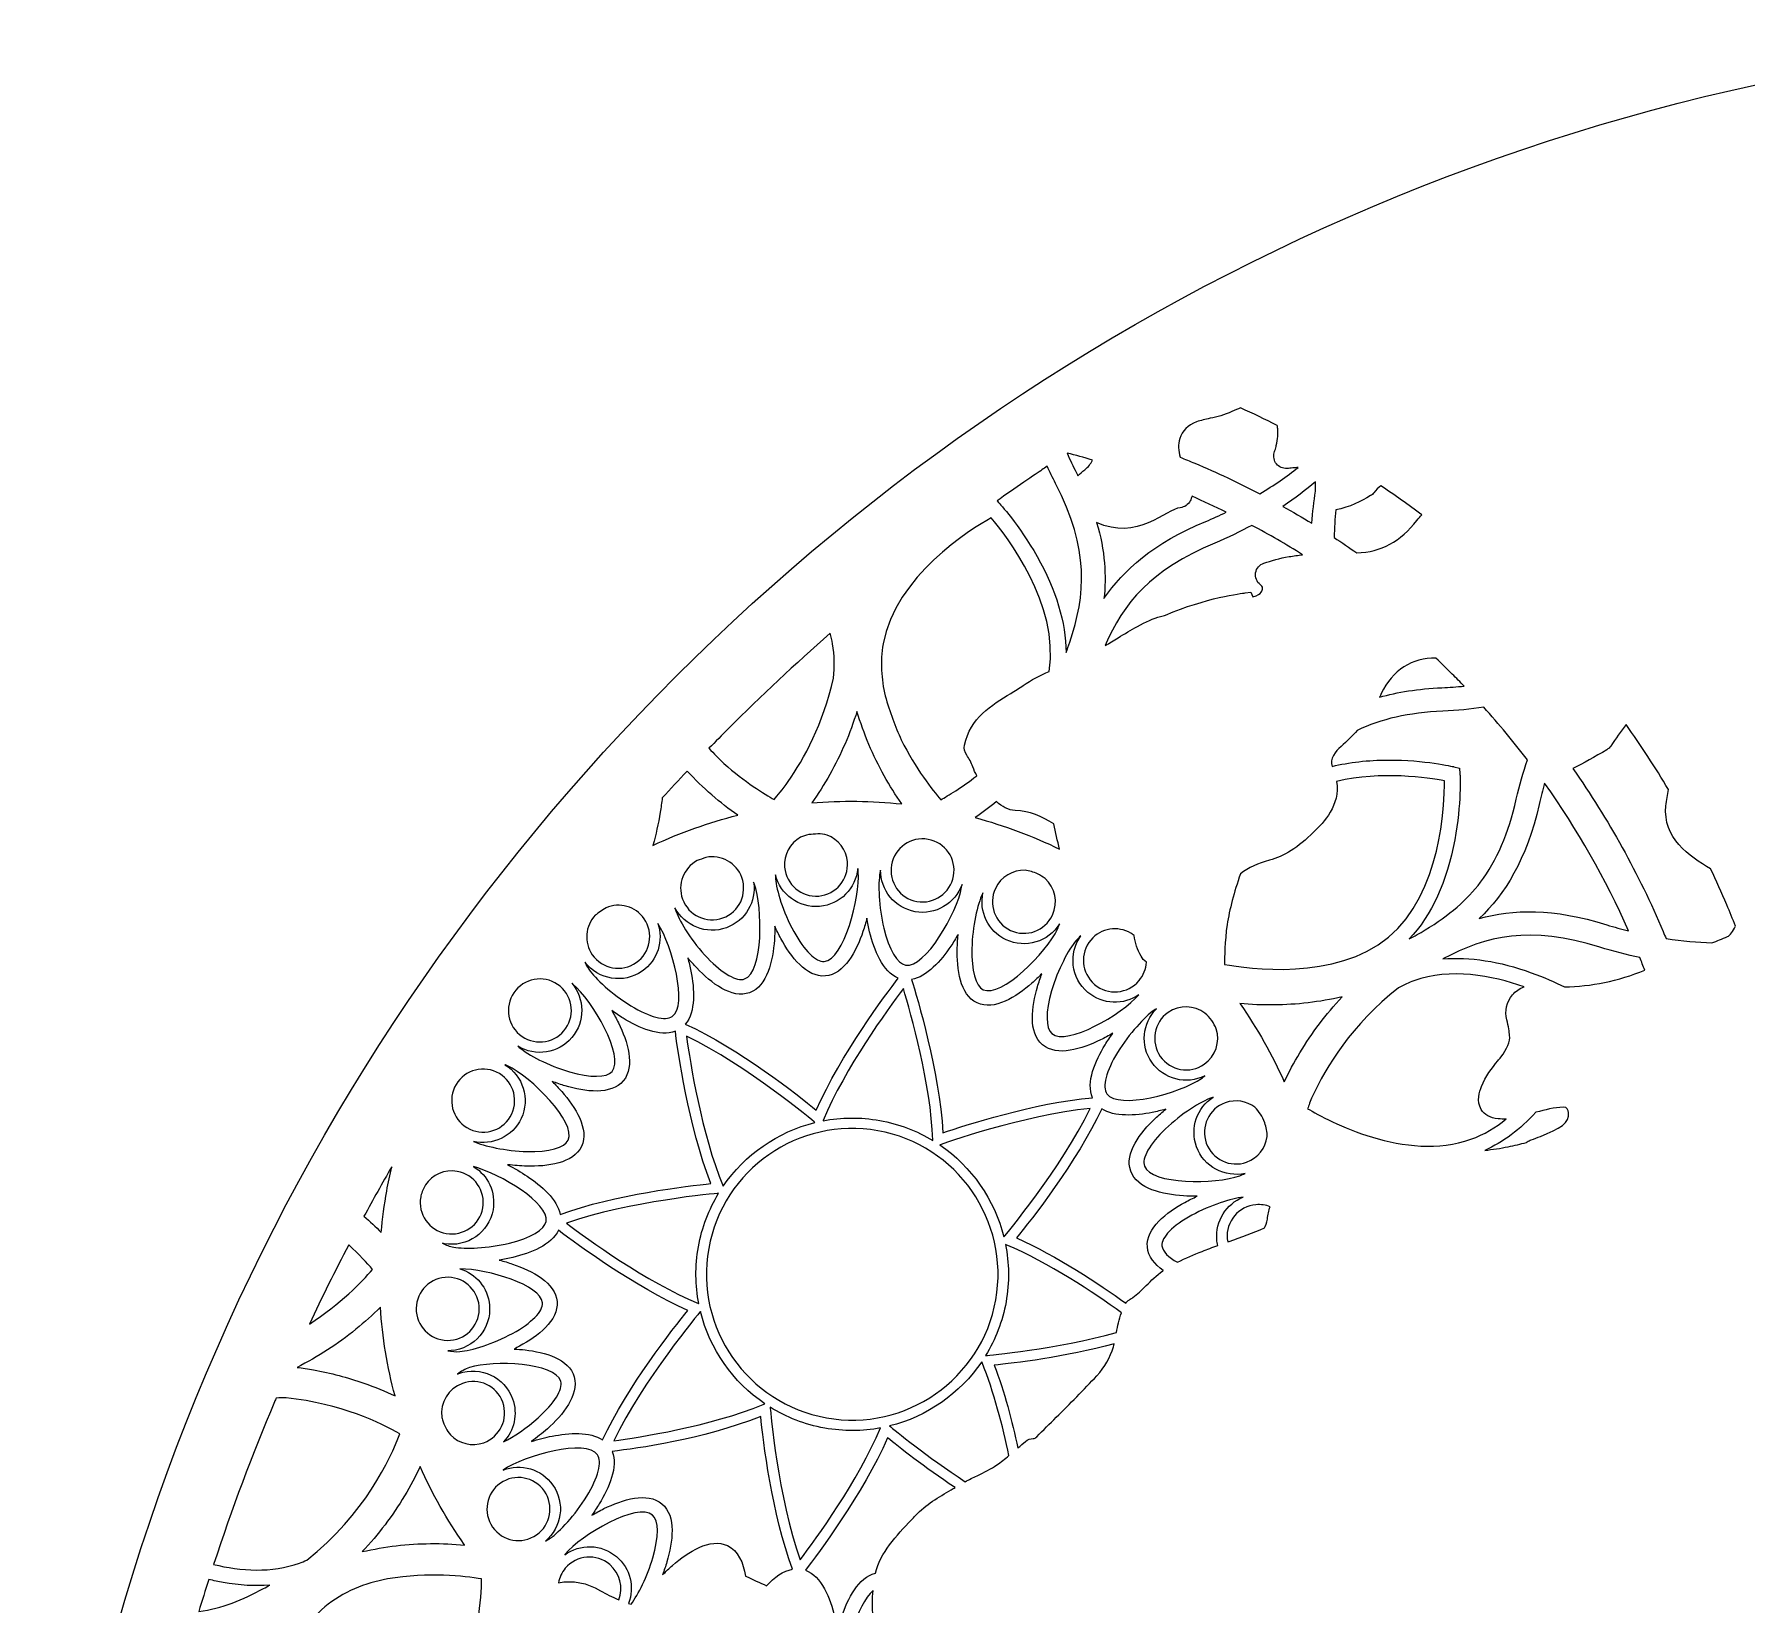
# Model space of a CAD drawing. Header units: millimetres. Extents: x -1844 to 2932, y -490 to 399.
# Drawn here: x 91.4 to 438.7, y 80.1 to 398.6 of the extents above; entities that cross this region are included whole.
import ezdxf

# ---------------------------------------------------------------- set-up
doc = ezdxf.new("R2010")
doc.units = ezdxf.units.MM
doc.header["$MEASUREMENT"] = 0
doc.layers.add('Layer 4', color=7, linetype='Continuous')

msp = doc.modelspace()

# ---------------------------------------------------------------- linework, layer by layer
at = {"layer": 'Layer 4', "lineweight": 0}
for points, knots in [([(535.91, 398.64), (290.42, 398.64), (91.41, 199.63), (91.41, -45.86), (91.41, -291.35), (290.42, -490.36), (535.91, -490.36), (781.4, -490.36), (980.41, -291.35), (980.41, -45.86), (980.41, 199.63), (781.4, 398.64), (535.91, 398.64)], [0, 0, 0, 0, 1, 1, 1, 2, 2, 2, 3, 3, 3, 4, 4, 4, 4]), ([(323.75, 316.64), (324.24, 318.21), (325.4, 319.38), (327.12, 320.02), (327.98, 320.34), (328.91, 320.54), (329.89, 320.75), (331.31, 321.06), (332.78, 321.39), (334.31, 322.1), (334.95, 322.4), (335.53, 322.65), (336.08, 322.84), (338.58, 321.72), (341.05, 320.54), (343.49, 319.32), (343.54, 319.1), (343.58, 318.87), (343.6, 318.63), (343.71, 317.68), (343.62, 316.6), (343.31, 315.23), (343.25, 314.93), (343.15, 314.59), (343.04, 314.22), (342.99, 314.07), (342.95, 313.91), (342.9, 313.76), (342.68, 312.98), (342.85, 312.14), (343.36, 311.5), (343.87, 310.87), (344.65, 310.52), (345.46, 310.58), (345.86, 310.6), (346.26, 310.64), (346.66, 310.68), (347.03, 310.72), (347.38, 310.75), (347.74, 310.77), (345.45, 309.01), (342.86, 307.18), (339.97, 305.42), (335.67, 307.67), (331.28, 309.74), (326.79, 311.64), (325.8, 312.06), (324.8, 312.46), (323.8, 312.86), (323.42, 314.16), (323.39, 315.47), (323.75, 316.64)], [0, 0, 0, 0, 1, 1, 1, 2, 2, 2, 3, 3, 3, 4, 4, 4, 5, 5, 5, 6, 6, 6, 7, 7, 7, 8, 8, 8, 9, 9, 9, 10, 10, 10, 11, 11, 11, 12, 12, 12, 13, 13, 13, 14, 14, 14, 15, 15, 15, 16, 16, 16, 17, 17, 17, 17]), ([(300.93, 313.71), (302.63, 313.26), (304.32, 312.78), (306.01, 312.28), (305.72, 311.55), (305.21, 310.89), (304.48, 310.33), (303.97, 309.93), (303.5, 309.52), (303.08, 309.1), (302.98, 309.3), (302.88, 309.51), (302.77, 309.72), (302.09, 311.04), (301.46, 312.37), (300.88, 313.68), (300.89, 313.69), (300.91, 313.7), (300.93, 313.71)], [0, 0, 0, 0, 1, 1, 1, 2, 2, 2, 3, 3, 3, 4, 4, 4, 5, 5, 5, 6, 6, 6, 6]), ([(295.78, 310.29), (296.14, 310.54), (296.51, 310.77), (296.87, 311.02), (297.39, 309.87), (297.94, 308.72), (298.54, 307.55), (298.54, 307.55), (298.54, 307.55), (298.54, 307.55), (305.44, 294.12), (304.68, 284.95), (301.42, 275.33), (301.19, 274.63), (300.94, 273.95), (300.68, 273.27), (300.63, 279.33), (298.64, 285.96), (294.8, 292.74), (291.15, 299.19), (287.17, 303.47), (287, 303.65), (287, 303.65), (286.68, 303.98), (286.68, 303.98), (290.09, 306.45), (294.69, 309.55), (295.78, 310.29)], [0, 0, 0, 0, 1, 1, 1, 2, 2, 2, 3, 3, 3, 4, 4, 4, 5, 5, 5, 6, 6, 6, 7, 7, 7, 8, 8, 8, 9, 9, 9, 9]), ([(351.27, 305.94), (350.94, 303.95), (350.68, 301.78), (350.5, 299.45), (348.58, 300.63), (346.64, 301.77), (344.67, 302.88), (347.16, 304.56), (349.35, 306.25), (351.24, 307.85), (351.31, 307.31), (351.3, 306.69), (351.27, 305.94)], [0, 0, 0, 0, 1, 1, 1, 2, 2, 2, 3, 3, 3, 4, 4, 4, 4]), ([(355.38, 302.18), (358.22, 302.72), (360.54, 303.93), (362.43, 305.06), (362.69, 305.21), (362.92, 305.4), (363.1, 305.64), (363.56, 306.2), (364.02, 306.67), (364.5, 307.07), (367.33, 305.17), (370.12, 303.2), (372.85, 301.14), (372.5, 300.81), (372.15, 300.44), (371.83, 300.03), (368.51, 295.75), (364.6, 293.64), (359.64, 293.45), (358.12, 294.51), (356.59, 295.56), (355.04, 296.58), (355.09, 298.53), (355.22, 300.4), (355.38, 302.18)], [0, 0, 0, 0, 1, 1, 1, 2, 2, 2, 3, 3, 3, 4, 4, 4, 5, 5, 5, 6, 6, 6, 7, 7, 7, 8, 8, 8, 8]), ([(323.82, 302.62), (324.69, 302.7), (325.46, 303.23), (325.84, 304.01), (325.99, 304.32), (326.12, 304.63), (326.22, 304.93), (328.56, 303.9), (330.88, 302.83), (333.16, 301.71), (331.82, 301.05), (330.43, 300.42), (329, 299.83), (318.41, 295.44), (312.32, 289.97), (308.36, 284.18), (308.87, 288.75), (308.59, 293.82), (306.88, 299.64), (314.92, 295.75), (321.13, 302.38), (323.82, 302.62)], [0, 0, 0, 0, 1, 1, 1, 2, 2, 2, 3, 3, 3, 4, 4, 4, 5, 5, 5, 6, 6, 6, 7, 7, 7, 7]), ([(263.57, 274.98), (266.03, 288.74), (281.29, 298.2), (285.49, 300.57), (288.57, 296.93), (299.39, 283.03), (297.24, 269.41), (295.43, 268.6), (293.64, 267.69), (291.97, 266.56), (291.18, 266.02), (290.34, 265.51), (289.44, 264.96), (285.6, 262.62), (281.23, 259.96), (280.09, 254.46), (279.95, 253.76), (280.1, 253.04), (280.53, 252.46), (281.04, 251.77), (281.39, 250.93), (281.76, 250.04), (282, 249.45), (282.26, 248.84), (282.56, 248.25), (279.47, 245.86), (276.71, 244.2), (275.26, 243.38), (273.69, 245.24), (270.1, 249.76), (267.25, 255.56), (266.04, 258.2), (264.91, 261.17), (264, 264.45), (263.2, 267.86), (262.94, 271.43), (263.57, 274.98)], [0, 0, 0, 0, 1, 1, 1, 2, 2, 2, 3, 3, 3, 4, 4, 4, 5, 5, 5, 6, 6, 6, 7, 7, 7, 8, 8, 8, 9, 9, 9, 10, 10, 10, 11, 11, 11, 12, 12, 12, 12]), ([(345.89, 292.69), (344.02, 292.38), (342.27, 291.85), (340.81, 291.37), (339.93, 291.08), (339.28, 290.32), (339.12, 289.4), (338.97, 288.48), (339.34, 287.55), (340.09, 286.99), (340.34, 286.8), (340.5, 286.56), (340.53, 286.31), (340.57, 285.99), (340.41, 285.7), (340.27, 285.51), (340.01, 285.18), (339.56, 284.76), (338.55, 284.57), (338.55, 284.57), (338.17, 285.47), (338.17, 285.47), (338.17, 285.47), (336.99, 285.34), (336.99, 285.34), (336.44, 285.27), (328.93, 284.35), (320.87, 280.84), (320.53, 280.74), (320.18, 280.65), (319.84, 280.56), (318.37, 280.15), (316.83, 279.5), (315.14, 278.55), (313.82, 277.81), (312.52, 277.02), (311.27, 276.26), (310.36, 275.71), (309.47, 275.17), (308.59, 274.65), (312.3, 283.2), (317.83, 290.05), (330.82, 295.44), (333.53, 296.56), (336.04, 297.78), (338.36, 299.04), (341.87, 297.17), (345.29, 295.18), (348.65, 293.07), (347.72, 292.96), (346.8, 292.84), (345.89, 292.69)], [0, 0, 0, 0, 1, 1, 1, 2, 2, 2, 3, 3, 3, 4, 4, 4, 5, 5, 5, 6, 6, 6, 7, 7, 7, 8, 8, 8, 9, 9, 9, 10, 10, 10, 11, 11, 11, 12, 12, 12, 13, 13, 13, 14, 14, 14, 15, 15, 15, 16, 16, 16, 17, 17, 17, 17]), ([(232.21, 257.84), (238.86, 264.49), (245.74, 270.93), (252.83, 277.14), (253.02, 276.43), (253.19, 275.71), (253.32, 274.98), (253.72, 272.67), (253.74, 270.34), (253.48, 268.06), (251.4, 258.78), (247.49, 251.65), (244.33, 247.06), (243.16, 245.46), (242.14, 244.21), (241.48, 243.44), (239.59, 244.51), (235.47, 247.04), (231.29, 250.75), (230.29, 251.69), (229.27, 252.72), (228.25, 253.82), (229.56, 255.17), (230.88, 256.51), (232.21, 257.84)], [0, 0, 0, 0, 1, 1, 1, 2, 2, 2, 3, 3, 3, 4, 4, 4, 5, 5, 5, 6, 6, 6, 7, 7, 7, 8, 8, 8, 8]), ([(379.01, 268.87), (379.82, 268.06), (380.61, 267.25), (381.4, 266.43), (379.93, 266.28), (378.43, 266.17), (376.89, 266.1), (372.04, 265.89), (367.88, 265.21), (364.26, 264.19), (364.38, 264.43), (364.5, 264.68), (364.61, 264.92), (366.83, 269.69), (370.86, 272.24), (375.7, 272.08), (376.82, 271.03), (377.92, 269.96), (379.01, 268.87)], [0, 0, 0, 0, 1, 1, 1, 2, 2, 2, 3, 3, 3, 4, 4, 4, 5, 5, 5, 6, 6, 6, 6]), ([(263.79, 248.23), (264.9, 246.24), (266.1, 244.33), (267.37, 242.53), (261.27, 243.18), (255.15, 243.25), (249.09, 242.74), (250.39, 244.56), (251.62, 246.49), (252.76, 248.51), (255.04, 252.56), (256.88, 256.85), (258.27, 261.32), (259.64, 256.75), (261.49, 252.37), (263.79, 248.23)], [0, 0, 0, 0, 1, 1, 1, 2, 2, 2, 3, 3, 3, 4, 4, 4, 5, 5, 5, 5]), ([(356.46, 254.21), (357.64, 255.23), (358.73, 256.32), (359.73, 257.46), (364.5, 259.77), (370.19, 261.05), (377.1, 261.35), (380.01, 261.48), (382.77, 261.76), (385.38, 262.15), (388.48, 258.7), (391.44, 255.14), (394.24, 251.47), (393.4, 248.99), (392.63, 246.34), (391.99, 243.51), (390.41, 236.54), (388.04, 231.03), (384.75, 226.68), (381.98, 223.02), (378.51, 220.03), (373.49, 216.98), (372.41, 216.32), (371.34, 215.72), (370.27, 215.15), (374.78, 219.92), (377.96, 226.8), (379.52, 235.26), (380.87, 242.55), (380.57, 248.38), (380.56, 248.63), (380.56, 248.63), (380.49, 249.81), (380.49, 249.81), (380.49, 249.81), (379.34, 250.08), (379.34, 250.08), (379.1, 250.14), (373.41, 251.48), (366.01, 251.45), (361.91, 251.44), (358.1, 250.99), (354.64, 250.15), (354.08, 251.69), (355.3, 253.2), (356.46, 254.21)], [0, 0, 0, 0, 1, 1, 1, 2, 2, 2, 3, 3, 3, 4, 4, 4, 5, 5, 5, 6, 6, 6, 7, 7, 7, 8, 8, 8, 9, 9, 9, 10, 10, 10, 11, 11, 11, 12, 12, 12, 13, 13, 13, 14, 14, 14, 15, 15, 15, 15]), ([(410.36, 253.53), (410.67, 253.72), (410.94, 253.97), (411.14, 254.27), (412.14, 255.74), (413.17, 257.26), (414.25, 258.65), (417.3, 254.37), (420.16, 249.97), (422.85, 245.46), (422.64, 244.38), (422.46, 243.29), (422.34, 242.18), (421.65, 235.65), (427.07, 231.91), (431.39, 229.4), (432.53, 226.99), (433.63, 224.55), (434.67, 222.08), (435.29, 220.63), (435.87, 219.18), (436.44, 217.72), (435.91, 216.72), (435.31, 215.88), (434.82, 215.63), (433.77, 215.19), (432.7, 214.77), (431.62, 214.36), (428.77, 214.48), (425.66, 214.75), (422.37, 215.25), (422.17, 215.72), (421.98, 216.18), (421.79, 216.64), (416.83, 228.36), (410.69, 239.41), (403.44, 249.72), (405.63, 250.81), (407.9, 252.06), (410.36, 253.53)], [0, 0, 0, 0, 1, 1, 1, 2, 2, 2, 3, 3, 3, 4, 4, 4, 5, 5, 5, 6, 6, 6, 7, 7, 7, 8, 8, 8, 9, 9, 9, 10, 10, 10, 11, 11, 11, 12, 12, 12, 13, 13, 13, 13]), ([(218.36, 240.85), (218.52, 241.82), (218.66, 242.8), (218.78, 243.78), (220.44, 245.6), (222.12, 247.41), (223.81, 249.2), (225.4, 247.5), (227.07, 245.88), (228.83, 244.36), (230.54, 242.87), (232.3, 241.5), (234.09, 240.25), (228.19, 238.77), (222.43, 236.73), (216.89, 234.14), (217.49, 236.31), (217.98, 238.55), (218.36, 240.85)], [0, 0, 0, 0, 1, 1, 1, 2, 2, 2, 3, 3, 3, 4, 4, 4, 5, 5, 5, 6, 6, 6, 6]), ([(355.55, 247.11), (364.65, 249.26), (374.15, 247.85), (377.42, 247.24), (377.44, 242.42), (376.79, 224.48), (366.06, 215.53), (355.33, 206.57), (337.55, 209.12), (332.82, 210.01), (332.81, 211.57), (332.87, 214.51), (333.32, 218.08), (333.85, 221.14), (334.71, 224.64), (336.06, 228.36), (337.68, 229.61), (339.62, 230.53), (341.91, 231.11), (344.8, 231.85), (347.81, 233.76), (350.86, 236.8), (352.97, 238.9), (356.28, 242.2), (355.55, 247.11)], [0, 0, 0, 0, 1, 1, 1, 2, 2, 2, 3, 3, 3, 4, 4, 4, 5, 5, 5, 6, 6, 6, 7, 7, 7, 8, 8, 8, 8]), ([(397.73, 246.74), (404.39, 237.37), (410.08, 227.36), (414.76, 216.78), (413.31, 217.14), (411.84, 217.56), (410.36, 218.02), (399.43, 221.47), (391.25, 221.19), (384.49, 219.3), (389.61, 224.19), (394.06, 231.15), (396.63, 242.46), (396.96, 243.92), (397.33, 245.35), (397.73, 246.74)], [0, 0, 0, 0, 1, 1, 1, 2, 2, 2, 3, 3, 3, 4, 4, 4, 5, 5, 5, 5]), ([(282.25, 239.76), (283.71, 240.77), (285.16, 241.86), (286.58, 243.02), (287.69, 241.99), (288.94, 241.25), (290.36, 241.22), (293.33, 241.14), (295.69, 239.97), (298.22, 238.49), (298.54, 236.75), (298.92, 235.04), (299.37, 233.38), (293.9, 236.04), (288.16, 238.18), (282.25, 239.76)], [0, 0, 0, 0, 1, 1, 1, 2, 2, 2, 3, 3, 3, 4, 4, 4, 5, 5, 5, 5]), ([(246.81, 235.79), (247.34, 236.02), (247.91, 236.2), (248.5, 236.32), (249.11, 236.38), (249.72, 236.43), (250.34, 236.48), (250.99, 236.46), (251.61, 236.36), (252.22, 236.21), (254.45, 235.36), (256.12, 233.31), (256.33, 230.78), (256.63, 227.26), (254.02, 224.16), (250.5, 223.86), (246.99, 223.56), (243.89, 226.18), (243.59, 229.69), (243.37, 232.25), (244.71, 234.59), (246.81, 235.79)], [0, 0, 0, 0, 1, 1, 1, 2, 2, 2, 3, 3, 3, 4, 4, 4, 5, 5, 5, 6, 6, 6, 7, 7, 7, 7]), ([(265.27, 230.19), (265.89, 233.66), (269.22, 235.98), (272.69, 235.36), (276.16, 234.74), (278.48, 231.41), (277.86, 227.94), (277.23, 224.47), (273.91, 222.15), (270.43, 222.77), (266.96, 223.39), (264.65, 226.72), (265.27, 230.19)], [0, 0, 0, 0, 1, 1, 1, 2, 2, 2, 3, 3, 3, 4, 4, 4, 4]), ([(225.84, 231.04), (226.43, 231.26), (227.03, 231.48), (227.62, 231.69), (230.68, 232.32), (233.82, 230.63), (234.91, 227.61), (236.11, 224.29), (234.39, 220.62), (231.07, 219.42), (227.75, 218.22), (224.08, 219.95), (222.88, 223.26), (221.8, 226.27), (223.12, 229.56), (225.84, 231.04)], [0, 0, 0, 0, 1, 1, 1, 2, 2, 2, 3, 3, 3, 4, 4, 4, 5, 5, 5, 5]), ([(250.68, 221.76), (254.84, 222.11), (258.05, 225.41), (258.43, 229.43), (258.46, 229.21), (258.5, 229), (258.51, 228.78), (258.96, 223.58), (255.61, 210.95), (251.61, 210.61), (249.92, 210.46), (247.56, 212.79), (245.44, 216.67), (243.27, 220.64), (241.94, 225.05), (241.75, 227.36), (241.72, 227.62), (241.72, 227.88), (241.72, 228.14), (242.72, 224.18), (246.48, 221.4), (250.68, 221.76)], [0, 0, 0, 0, 1, 1, 1, 2, 2, 2, 3, 3, 3, 4, 4, 4, 5, 5, 5, 6, 6, 6, 7, 7, 7, 7]), ([(231.79, 217.43), (235.66, 218.83), (237.9, 222.76), (237.31, 226.68), (237.35, 226.58), (237.4, 226.49), (237.43, 226.39), (239.21, 221.48), (239.25, 208.42), (235.47, 207.05), (233.88, 206.48), (230.99, 208.11), (227.94, 211.31), (224.82, 214.59), (222.39, 218.5), (221.61, 220.68), (221.51, 220.95), (221.43, 221.22), (221.36, 221.5), (223.3, 217.78), (227.74, 215.97), (231.79, 217.43)], [0, 0, 0, 0, 1, 1, 1, 2, 2, 2, 3, 3, 3, 4, 4, 4, 5, 5, 5, 6, 6, 6, 7, 7, 7, 7]), ([(270.06, 220.69), (274.2, 219.95), (278.19, 222.35), (279.57, 226.19), (279.54, 226), (279.53, 225.82), (279.49, 225.63), (278.57, 220.49), (272.08, 209.16), (268.13, 209.86), (266.46, 210.16), (264.77, 213.02), (263.73, 217.32), (262.67, 221.71), (262.52, 226.32), (262.93, 228.59), (262.96, 228.78), (263.01, 228.96), (263.06, 229.14), (263.02, 225.07), (265.92, 221.43), (270.06, 220.69)], [0, 0, 0, 0, 1, 1, 1, 2, 2, 2, 3, 3, 3, 4, 4, 4, 5, 5, 5, 6, 6, 6, 7, 7, 7, 7]), ([(297.91, 219.98), (296.42, 216.78), (292.6, 215.41), (289.41, 216.9), (286.22, 218.4), (284.84, 222.22), (286.34, 225.41), (287.46, 227.8), (289.88, 229.17), (292.36, 229.08), (293.22, 228.98), (294.08, 228.74), (294.9, 228.35), (295.45, 228.09), (295.95, 227.78), (296.42, 227.43), (298.44, 225.59), (299.14, 222.58), (297.91, 219.98)], [0, 0, 0, 0, 1, 1, 1, 2, 2, 2, 3, 3, 3, 4, 4, 4, 5, 5, 5, 6, 6, 6, 6]), ([(205.18, 219.98), (205.49, 220.2), (205.8, 220.43), (206.11, 220.65), (206.53, 220.94), (206.95, 221.22), (207.37, 221.5), (210.09, 222.64), (213.34, 221.78), (215.09, 219.26), (217.1, 216.37), (216.39, 212.37), (213.5, 210.36), (210.6, 208.34), (206.61, 209.06), (204.59, 211.95), (202.84, 214.47), (203.16, 217.83), (205.18, 219.98)], [0, 0, 0, 0, 1, 1, 1, 2, 2, 2, 3, 3, 3, 4, 4, 4, 5, 5, 5, 6, 6, 6, 6]), ([(283.71, 224.31), (283.75, 224.38), (283.78, 224.45), (283.82, 224.53), (282.98, 220.73), (284.85, 216.71), (288.51, 214.99), (292.45, 213.14), (297.11, 214.59), (299.35, 218.2), (299.24, 217.85), (299.11, 217.5), (298.94, 217.16), (296.73, 212.43), (287.52, 203.16), (283.88, 204.87), (282.35, 205.59), (281.46, 208.79), (281.57, 213.21), (281.68, 217.73), (282.73, 222.21), (283.71, 224.31)], [0, 0, 0, 0, 1, 1, 1, 2, 2, 2, 3, 3, 3, 4, 4, 4, 5, 5, 5, 6, 6, 6, 7, 7, 7, 7]), ([(224.59, 208.63), (224.41, 209.53), (224.19, 210.44), (223.94, 211.36), (224.54, 210.63), (225.16, 209.92), (225.79, 209.27), (228.65, 206.26), (232.84, 202.94), (236.48, 204.26), (240.12, 205.58), (241.23, 210.8), (241.51, 214.94), (241.57, 215.86), (241.6, 216.8), (241.59, 217.75), (241.98, 216.89), (242.39, 216.05), (242.83, 215.25), (244.82, 211.6), (248.01, 207.32), (251.87, 207.65), (255.73, 207.98), (258.14, 212.73), (259.49, 216.67), (259.78, 217.53), (260.05, 218.44), (260.29, 219.36), (260.45, 218.43), (260.63, 217.51), (260.84, 216.62), (261.74, 212.93), (263.45, 208.48), (266.64, 207.21), (264.02, 203.81), (255.03, 191.79), (250.01, 180.44), (246.36, 183.43), (234.34, 192.92), (223.45, 197.88), (225.6, 200.42), (225.3, 205.01), (224.59, 208.63)], [0, 0, 0, 0, 1, 1, 1, 2, 2, 2, 3, 3, 3, 4, 4, 4, 5, 5, 5, 6, 6, 6, 7, 7, 7, 8, 8, 8, 9, 9, 9, 10, 10, 10, 11, 11, 11, 12, 12, 12, 13, 13, 13, 14, 14, 14, 14]), ([(214.7, 208.63), (217.87, 210.83), (219.07, 214.82), (217.9, 218.3), (220.83, 213.74), (224.01, 201.68), (220.8, 199.44), (219.41, 198.47), (216.2, 199.3), (212.42, 201.61), (208.56, 203.96), (205.2, 207.11), (203.88, 209.01), (203.56, 209.48), (203.29, 209.97), (203.07, 210.47), (205.81, 206.86), (210.95, 206.01), (214.7, 208.63)], [0, 0, 0, 0, 1, 1, 1, 2, 2, 2, 3, 3, 3, 4, 4, 4, 5, 5, 5, 6, 6, 6, 6]), ([(282.62, 202.18), (286.13, 200.54), (290.6, 203.45), (293.73, 206.18), (294.42, 206.78), (295.11, 207.43), (295.77, 208.11), (295.44, 207.23), (295.14, 206.34), (294.88, 205.46), (293.71, 201.47), (292.93, 196.2), (295.9, 193.7), (298.86, 191.2), (303.93, 192.86), (307.66, 194.69), (308.48, 195.09), (309.32, 195.54), (310.13, 196.02), (309.58, 195.25), (309.06, 194.47), (308.59, 193.69), (306.61, 190.45), (304.68, 186.09), (306.04, 182.94), (294.23, 181.95), (280.1, 177.35), (275.71, 175.85), (274.92, 188.45), (270.52, 203.14), (269.33, 206.93), (272.47, 207.46), (275.33, 210.75), (277.3, 213.68), (277.81, 214.44), (278.3, 215.24), (278.77, 216.07), (278.68, 215.13), (278.62, 214.19), (278.6, 213.28), (278.5, 209.13), (279.11, 203.83), (282.62, 202.18)], [0, 0, 0, 0, 1, 1, 1, 2, 2, 2, 3, 3, 3, 4, 4, 4, 5, 5, 5, 6, 6, 6, 7, 7, 7, 8, 8, 8, 9, 9, 9, 10, 10, 10, 11, 11, 11, 12, 12, 12, 13, 13, 13, 14, 14, 14, 14]), ([(305.11, 204.32), (308.11, 201.79), (312.37, 201.7), (315.45, 203.84), (311.98, 199.84), (300.85, 193.4), (297.81, 195.97), (296.51, 197.06), (296.48, 200.38), (297.73, 204.63), (299.01, 208.96), (301.18, 213.02), (302.67, 214.79), (302.99, 215.16), (303.34, 215.5), (303.7, 215.81), (301.11, 212.24), (301.68, 207.21), (305.11, 204.32)], [0, 0, 0, 0, 1, 1, 1, 2, 2, 2, 3, 3, 3, 4, 4, 4, 5, 5, 5, 6, 6, 6, 6]), ([(313.83, 216.33), (314.05, 216.18), (314.26, 216.02), (314.47, 215.84), (314.65, 214.39), (315.12, 213), (315.88, 211.65), (316.13, 211.2), (316.49, 210.8), (316.96, 210.44), (316.89, 209.11), (316.4, 207.8), (315.48, 206.7), (313.21, 204), (309.16, 203.66), (306.47, 205.93), (303.77, 208.21), (303.43, 212.25), (305.7, 214.94), (307.74, 217.36), (311.19, 217.88), (313.83, 216.33)], [0, 0, 0, 0, 1, 1, 1, 2, 2, 2, 3, 3, 3, 4, 4, 4, 5, 5, 5, 6, 6, 6, 7, 7, 7, 7]), ([(401.76, 205.44), (399.88, 206.37), (397.59, 207.39), (395.02, 208.32), (388.6, 210.63), (382.53, 211.57), (377.1, 211.11), (385.9, 215.8), (394.76, 217.95), (408.93, 213.49), (411.73, 212.61), (414.44, 211.93), (417.04, 211.4), (417.38, 210.54), (417.72, 209.68), (418.05, 208.82), (412.62, 206.64), (407.17, 205.51), (401.76, 205.44)], [0, 0, 0, 0, 1, 1, 1, 2, 2, 2, 3, 3, 3, 4, 4, 4, 5, 5, 5, 6, 6, 6, 6]), ([(393.58, 205.45), (392.68, 205.12), (391.85, 204.56), (391.21, 203.81), (390.02, 202.41), (389.6, 200.53), (390.07, 198.76), (390.42, 197.46), (390.58, 196.24), (390.64, 195.62), (390.77, 194.35), (390.16, 192.85), (388.83, 191.18), (388.64, 190.93), (388.44, 190.69), (388.24, 190.45), (387.06, 188.99), (385.72, 187.33), (384.94, 185.23), (384.55, 184.19), (383.84, 182.27), (384.88, 180.57), (385.54, 179.5), (386.68, 178.87), (388.28, 178.69), (388.84, 178.63), (389.39, 178.62), (389.94, 178.65), (387.8, 176.93), (385.42, 175.49), (382.78, 174.54), (369.63, 169.79), (353.8, 178.28), (349.66, 180.73), (349.89, 181.36), (350.21, 182.23), (350.64, 183.27), (353.33, 189.06), (358.6, 197.8), (368.07, 205.24), (369.19, 205.85), (370.24, 206.3), (371.18, 206.65), (378.67, 209.35), (387.01, 207.77), (393.58, 205.45)], [0, 0, 0, 0, 1, 1, 1, 2, 2, 2, 3, 3, 3, 4, 4, 4, 5, 5, 5, 6, 6, 6, 7, 7, 7, 8, 8, 8, 9, 9, 9, 10, 10, 10, 11, 11, 11, 12, 12, 12, 13, 13, 13, 14, 14, 14, 15, 15, 15, 15]), ([(189.07, 204.78), (191.34, 207.48), (195.38, 207.82), (198.08, 205.55), (200.77, 203.27), (201.12, 199.23), (198.84, 196.54), (196.57, 193.84), (192.53, 193.5), (189.83, 195.77), (187.14, 198.04), (186.79, 202.09), (189.07, 204.78)], [0, 0, 0, 0, 1, 1, 1, 2, 2, 2, 3, 3, 3, 4, 4, 4, 4]), ([(200.63, 206.02), (204.62, 202.66), (211.19, 191.36), (208.6, 188.29), (207.5, 187), (204.19, 186.97), (199.94, 188.22), (195.61, 189.49), (191.55, 191.67), (189.78, 193.16), (189.69, 193.24), (189.6, 193.32), (189.51, 193.4), (193.04, 191.24), (197.71, 191.92), (200.46, 195.17), (203.17, 198.4), (203.08, 203.06), (200.43, 206.17), (200.5, 206.12), (200.56, 206.08), (200.63, 206.02)], [0, 0, 0, 0, 1, 1, 1, 2, 2, 2, 3, 3, 3, 4, 4, 4, 5, 5, 5, 6, 6, 6, 7, 7, 7, 7]), ([(251.38, 178.28), (251.38, 178.28), (251.4, 178.32), (251.4, 178.32), (255.87, 189.04), (264.39, 200.75), (267.68, 205.1), (269.27, 199.88), (273.2, 185.94), (273.67, 174.34), (273.67, 174.34), (273.68, 174.28), (273.68, 174.28), (270.44, 176.23), (266.81, 177.64), (262.88, 178.35), (258.96, 179.05), (255.08, 178.98), (251.38, 178.28)], [0, 0, 0, 0, 1, 1, 1, 2, 2, 2, 3, 3, 3, 4, 4, 4, 5, 5, 5, 6, 6, 6, 6]), ([(328.69, 189.75), (325.8, 187.74), (321.81, 188.45), (319.79, 191.35), (317.78, 194.24), (318.49, 198.23), (321.38, 200.25), (323.69, 201.85), (326.69, 201.72), (328.83, 200.14), (329.35, 199.69), (329.83, 199.18), (330.24, 198.59), (330.61, 198.06), (330.91, 197.49), (331.14, 196.91), (331.95, 194.32), (331.04, 191.39), (328.69, 189.75)], [0, 0, 0, 0, 1, 1, 1, 2, 2, 2, 3, 3, 3, 4, 4, 4, 5, 5, 5, 6, 6, 6, 6]), ([(336, 201.97), (335.98, 202), (335.95, 202.03), (335.93, 202.06), (338.17, 201.84), (340.48, 201.74), (342.81, 201.77), (347.46, 201.82), (352.1, 202.36), (356.66, 203.4), (353.39, 199.93), (350.52, 196.14), (348.08, 192.07), (346.92, 190.12), (345.87, 188.14), (344.94, 186.15), (342.47, 191.67), (339.47, 196.98), (336, 201.97)], [0, 0, 0, 0, 1, 1, 1, 2, 2, 2, 3, 3, 3, 4, 4, 4, 5, 5, 5, 6, 6, 6, 6]), ([(198.39, 184.21), (197.78, 184.9), (197.13, 185.59), (196.46, 186.26), (197.34, 185.93), (198.23, 185.62), (199.1, 185.37), (203.09, 184.19), (208.37, 183.42), (210.87, 186.38), (213.37, 189.34), (211.71, 194.41), (209.88, 198.15), (209.48, 198.97), (209.03, 199.8), (208.55, 200.62), (209.31, 200.07), (210.09, 199.55), (210.87, 199.07), (214.04, 197.14), (218.29, 195.24), (221.43, 196.44), (221.93, 192.47), (224.08, 177.32), (228.63, 165.55), (224.01, 165.08), (209.25, 163.35), (198.1, 159.31), (197.46, 162.36), (194.26, 165.12), (191.41, 167.04), (190.16, 167.88), (188.79, 168.67), (187.41, 169.38), (188.71, 169.22), (190.02, 169.11), (191.28, 169.08), (195.44, 168.98), (200.74, 169.6), (202.39, 173.1), (204.03, 176.61), (201.12, 181.08), (198.39, 184.21)], [0, 0, 0, 0, 1, 1, 1, 2, 2, 2, 3, 3, 3, 4, 4, 4, 5, 5, 5, 6, 6, 6, 7, 7, 7, 8, 8, 8, 9, 9, 9, 10, 10, 10, 11, 11, 11, 12, 12, 12, 13, 13, 13, 14, 14, 14, 14]), ([(318.99, 200.97), (316.16, 198.11), (315.68, 193.55), (318.06, 190.14), (320.49, 186.65), (325.08, 185.55), (328.79, 187.38), (328.59, 187.2), (328.37, 187.03), (328.15, 186.88), (323.86, 183.89), (311.25, 180.47), (308.96, 183.77), (307.99, 185.16), (308.82, 188.37), (311.12, 192.15), (313.48, 196.01), (316.63, 199.36), (318.53, 200.69), (318.68, 200.79), (318.83, 200.88), (318.99, 200.97)], [0, 0, 0, 0, 1, 1, 1, 2, 2, 2, 3, 3, 3, 4, 4, 4, 5, 5, 5, 6, 6, 6, 7, 7, 7, 7]), ([(223.69, 195.43), (235.93, 189.54), (249.6, 178.05), (249.75, 177.92), (249.75, 177.92), (249.75, 177.92), (249.75, 177.92), (242.18, 176.05), (235.52, 171.43), (231.12, 164.99), (231.12, 164.99), (231.11, 165.03), (231.11, 165.03), (226.7, 175.73), (224.44, 189.99), (223.69, 195.43)], [0, 0, 0, 0, 1, 1, 1, 2, 2, 2, 3, 3, 3, 4, 4, 4, 5, 5, 5, 5]), ([(176.67, 185.09), (178.16, 188.28), (181.98, 189.66), (185.17, 188.16), (188.36, 186.66), (189.74, 182.85), (188.24, 179.66), (186.75, 176.46), (182.93, 175.09), (179.74, 176.58), (176.55, 178.08), (175.17, 181.9), (176.67, 185.09)], [0, 0, 0, 0, 1, 1, 1, 2, 2, 2, 3, 3, 3, 4, 4, 4, 4]), ([(187.41, 189.43), (192.14, 187.21), (201.4, 178), (199.7, 174.37), (198.98, 172.83), (195.78, 171.94), (191.36, 172.05), (186.99, 172.16), (182.66, 173.14), (180.48, 174.1), (184.32, 173.18), (188.41, 175.05), (190.16, 178.76), (192.02, 182.74), (190.53, 187.45), (186.84, 189.66), (187.03, 189.59), (187.22, 189.52), (187.41, 189.43)], [0, 0, 0, 0, 1, 1, 1, 2, 2, 2, 3, 3, 3, 4, 4, 4, 5, 5, 5, 6, 6, 6, 6]), ([(275.07, 173.38), (275.07, 173.38), (275.09, 173.39), (275.09, 173.39), (275.27, 173.46), (292.06, 179.49), (305.58, 180.78), (299.68, 168.56), (288.23, 154.93), (288.1, 154.79), (288.1, 154.79), (288.06, 154.74), (288.06, 154.74), (286.18, 162.32), (281.53, 168.99), (275.07, 173.38)], [0, 0, 0, 0, 1, 1, 1, 2, 2, 2, 3, 3, 3, 4, 4, 4, 5, 5, 5, 5]), ([(290.62, 154.52), (293.58, 158.14), (302.89, 169.94), (307.9, 180.74), (310.51, 179), (314.75, 179.31), (318.14, 179.98), (319.04, 180.15), (319.96, 180.37), (320.88, 180.63), (320.15, 180.03), (319.44, 179.41), (318.78, 178.78), (315.77, 175.91), (312.46, 171.73), (313.78, 168.09), (315.09, 164.44), (320.31, 163.34), (324.46, 163.06), (325.37, 162.99), (326.32, 162.97), (327.27, 162.98), (326.41, 162.59), (325.57, 162.17), (324.77, 161.74), (321.12, 159.74), (316.84, 156.56), (317.16, 152.7), (317.33, 150.74), (318.64, 149.16), (320.4, 147.89), (320.36, 147.87), (320.32, 147.85), (320.28, 147.82), (318.99, 146.94), (317.94, 145.88), (316.93, 144.86), (316.02, 143.94), (315.16, 143.06), (314.23, 142.46), (314, 142.3), (313.75, 142.15), (313.51, 142), (313.22, 141.82), (312.98, 141.58), (312.79, 141.31), (307.39, 145.18), (298.83, 150.89), (290.62, 154.52)], [0, 0, 0, 0, 1, 1, 1, 2, 2, 2, 3, 3, 3, 4, 4, 4, 5, 5, 5, 6, 6, 6, 7, 7, 7, 8, 8, 8, 9, 9, 9, 10, 10, 10, 11, 11, 11, 12, 12, 12, 13, 13, 13, 14, 14, 14, 15, 15, 15, 16, 16, 16, 16]), ([(330.19, 182.96), (330.31, 183), (330.42, 183.04), (330.53, 183.07), (327.27, 180.98), (325.76, 176.83), (327.13, 173.03), (328.6, 168.95), (332.88, 166.69), (337, 167.62), (336.66, 167.44), (336.29, 167.27), (335.91, 167.13), (331, 165.36), (317.93, 165.32), (316.57, 169.09), (315.99, 170.69), (317.63, 173.58), (320.83, 176.63), (324.1, 179.75), (328.02, 182.17), (330.19, 182.96)], [0, 0, 0, 0, 1, 1, 1, 2, 2, 2, 3, 3, 3, 4, 4, 4, 5, 5, 5, 6, 6, 6, 7, 7, 7, 7]), ([(329.12, 173.74), (327.92, 177.06), (329.64, 180.73), (332.96, 181.93), (335.06, 182.69), (337.31, 182.27), (338.98, 181.02), (339.84, 180.16), (340.53, 179.12), (340.96, 177.9), (341.3, 176.97), (341.46, 176.02), (341.46, 175.08), (341.16, 172.79), (339.62, 170.74), (337.3, 169.9), (333.99, 168.7), (330.31, 170.43), (329.12, 173.74)], [0, 0, 0, 0, 1, 1, 1, 2, 2, 2, 3, 3, 3, 4, 4, 4, 5, 5, 5, 6, 6, 6, 6]), ([(396.88, 175.11), (396.25, 174.87), (395.62, 174.63), (394.99, 174.39), (394.99, 174.39), (394.82, 174.33), (394.82, 174.33), (394.67, 174.27), (394.53, 174.2), (394.4, 174.12), (394.28, 174.04), (394.16, 173.96), (394.04, 173.88), (392.84, 173.56), (391.62, 173.28), (390.36, 173.03), (388.75, 172.7), (387.16, 172.46), (385.6, 172.28), (389.29, 173.93), (392.78, 176.54), (395.97, 180), (397.81, 180.51), (399.69, 180.97), (401.54, 181.05), (402.29, 181.09), (402.52, 180.39), (402.58, 179.97), (402.9, 177.89), (400.83, 176.66), (396.88, 175.11)], [0, 0, 0, 0, 1, 1, 1, 2, 2, 2, 3, 3, 3, 4, 4, 4, 5, 5, 5, 6, 6, 6, 7, 7, 7, 8, 8, 8, 9, 9, 9, 10, 10, 10, 10]), ([(228.19, 152.36), (231.06, 168.41), (246.46, 179.14), (262.51, 176.27), (278.56, 173.39), (289.29, 158), (286.42, 141.94), (283.54, 125.89), (268.15, 115.16), (252.09, 118.04), (236.04, 120.91), (225.31, 136.31), (228.19, 152.36)], [0, 0, 0, 0, 1, 1, 1, 2, 2, 2, 3, 3, 3, 4, 4, 4, 4]), ([(163.9, 168.94), (163.53, 167.31), (163.19, 165.67), (162.9, 164.04), (162.4, 161.27), (162.02, 158.45), (161.77, 155.64), (160.67, 156.76), (159.5, 157.86), (158.28, 158.92), (160.11, 162.29), (161.99, 165.62), (163.9, 168.94)], [0, 0, 0, 0, 1, 1, 1, 2, 2, 2, 3, 3, 3, 4, 4, 4, 4]), ([(169.78, 162.86), (169.8, 162.92), (169.81, 162.98), (169.83, 163.04), (170.03, 163.84), (170.35, 164.59), (170.76, 165.27), (172.13, 167.32), (174.63, 168.49), (177.21, 168.03), (180.68, 167.41), (182.99, 164.08), (182.37, 160.61), (181.75, 157.13), (178.42, 154.82), (174.95, 155.44), (171.48, 156.06), (169.16, 159.39), (169.78, 162.86)], [0, 0, 0, 0, 1, 1, 1, 2, 2, 2, 3, 3, 3, 4, 4, 4, 5, 5, 5, 6, 6, 6, 6]), ([(180.52, 168.99), (186, 167.49), (195.89, 161.56), (195.22, 157.86), (194.93, 156.19), (192.07, 154.51), (187.77, 153.47), (183.37, 152.4), (178.77, 152.26), (176.49, 152.67), (175.67, 152.81), (174.89, 153.08), (174.18, 153.44), (174.31, 153.41), (174.45, 153.38), (174.58, 153.36), (179.2, 152.53), (183.63, 155.62), (184.45, 160.23), (185.09, 163.78), (183.42, 167.21), (180.52, 168.99)], [0, 0, 0, 0, 1, 1, 1, 2, 2, 2, 3, 3, 3, 4, 4, 4, 5, 5, 5, 6, 6, 6, 7, 7, 7, 7]), ([(226.18, 141.2), (226.18, 141.2), (226.11, 141.23), (226.11, 141.23), (215.4, 145.69), (203.69, 154.21), (199.34, 157.51), (212.09, 161.99), (229.83, 163.55), (230.21, 163.58), (228.24, 160.33), (226.81, 156.69), (226.11, 152.73), (225.4, 148.8), (225.47, 144.91), (226.18, 141.2)], [0, 0, 0, 0, 1, 1, 1, 2, 2, 2, 3, 3, 3, 4, 4, 4, 5, 5, 5, 5]), ([(331.25, 154.17), (331.29, 153.77), (331.35, 153.38), (331.44, 153), (330.38, 152.62), (329.32, 152.22), (328.27, 151.8), (326.62, 151.15), (324.92, 150.43), (323.28, 149.58), (321.46, 150.59), (320.23, 151.74), (320.12, 152.95), (319.98, 154.64), (322.3, 157.01), (326.19, 159.13), (329.99, 161.2), (334.2, 162.51), (336.57, 162.79), (333.19, 161.43), (330.93, 157.98), (331.25, 154.17)], [0, 0, 0, 0, 1, 1, 1, 2, 2, 2, 3, 3, 3, 4, 4, 4, 5, 5, 5, 6, 6, 6, 7, 7, 7, 7]), ([(339.19, 161.26), (340.2, 161.35), (341.17, 161.19), (342.05, 160.85), (341.79, 160.07), (341.6, 159.24), (341.5, 158.34), (341.42, 157.65), (341.11, 156.86), (340.9, 156.56), (338.6, 155.55), (336.25, 154.72), (333.76, 153.83), (333.66, 153.8), (333.55, 153.76), (333.45, 153.72), (333.41, 153.93), (333.38, 154.14), (333.36, 154.35), (333.06, 157.86), (335.68, 160.96), (339.19, 161.26)], [0, 0, 0, 0, 1, 1, 1, 2, 2, 2, 3, 3, 3, 4, 4, 4, 5, 5, 5, 6, 6, 6, 7, 7, 7, 7]), ([(155.19, 153.12), (157.32, 151.17), (158.92, 149.41), (160, 148.13), (157.84, 145.57), (153.58, 141.16), (147.2, 137.06), (149.75, 142.46), (152.41, 147.82), (155.19, 153.12)], [0, 0, 0, 0, 1, 1, 1, 2, 2, 2, 3, 3, 3, 3]), ([(195.48, 115.83), (198.54, 118.58), (201.97, 122.63), (200.92, 126.33), (199.87, 130.03), (194.92, 131.36), (190.95, 131.81), (190.23, 131.9), (189.48, 131.96), (188.73, 131.99), (189.11, 132.18), (189.48, 132.37), (189.84, 132.57), (193.48, 134.56), (197.77, 137.74), (197.44, 141.6), (197.11, 145.46), (192.35, 147.88), (188.42, 149.22), (187.55, 149.52), (186.65, 149.79), (185.73, 150.03), (186.66, 150.18), (187.58, 150.37), (188.47, 150.58), (192.03, 151.44), (196.31, 153.08), (197.74, 156.07), (201.72, 153.03), (213.16, 144.63), (223.99, 139.84), (221.03, 136.22), (211.69, 124.38), (206.69, 113.57), (204.08, 115.3), (199.84, 114.99), (196.46, 114.33), (195.07, 114.05), (193.63, 113.68), (192.23, 113.24), (193.37, 114.05), (194.47, 114.93), (195.48, 115.83)], [0, 0, 0, 0, 1, 1, 1, 2, 2, 2, 3, 3, 3, 4, 4, 4, 5, 5, 5, 6, 6, 6, 7, 7, 7, 8, 8, 8, 9, 9, 9, 10, 10, 10, 11, 11, 11, 12, 12, 12, 13, 13, 13, 14, 14, 14, 14]), ([(284.52, 130.69), (284.52, 130.69), (284.36, 130.68), (284.36, 130.68), (286.35, 133.93), (287.79, 137.6), (288.5, 141.57), (289.2, 145.53), (289.13, 149.45), (288.41, 153.17), (288.41, 153.17), (288.51, 153.13), (288.51, 153.13), (297.1, 149.55), (306.33, 143.37), (311.89, 139.36), (311.41, 138.01), (311.15, 136.66), (310.91, 135.35), (298.78, 131.93), (284.69, 130.71), (284.52, 130.69)], [0, 0, 0, 0, 1, 1, 1, 2, 2, 2, 3, 3, 3, 4, 4, 4, 5, 5, 5, 6, 6, 6, 7, 7, 7, 7]), ([(174.72, 146.52), (178.24, 146.81), (181.34, 144.2), (181.64, 140.69), (181.93, 137.17), (179.32, 134.07), (175.81, 133.77), (172.29, 133.47), (169.19, 136.09), (168.89, 139.6), (168.59, 143.12), (171.21, 146.22), (174.72, 146.52)], [0, 0, 0, 0, 1, 1, 1, 2, 2, 2, 3, 3, 3, 4, 4, 4, 4]), ([(183.74, 140.86), (183.44, 144.43), (180.96, 147.3), (177.73, 148.28), (183.51, 148.14), (194.17, 145.02), (194.48, 141.35), (194.62, 139.66), (192.3, 137.29), (188.41, 135.17), (184.45, 133.01), (180.04, 131.68), (177.73, 131.48), (176.88, 131.41), (176.05, 131.47), (175.26, 131.64), (175.5, 131.64), (175.74, 131.65), (175.98, 131.67), (180.66, 132.06), (184.14, 136.19), (183.74, 140.86)], [0, 0, 0, 0, 1, 1, 1, 2, 2, 2, 3, 3, 3, 4, 4, 4, 5, 5, 5, 6, 6, 6, 7, 7, 7, 7]), ([(156.63, 135.99), (158.39, 137.42), (160.05, 138.92), (161.6, 140.47), (162.01, 134.39), (163.01, 128.36), (164.58, 122.47), (162.57, 123.43), (160.45, 124.31), (158.27, 125.07), (154.94, 126.25), (151.53, 127.14), (148.05, 127.77), (146.94, 127.96), (145.82, 128.14), (144.7, 128.28), (148.96, 130.42), (152.95, 133), (156.63, 135.99)], [0, 0, 0, 0, 1, 1, 1, 2, 2, 2, 3, 3, 3, 4, 4, 4, 5, 5, 5, 6, 6, 6, 6]), ([(226.51, 139.57), (226.51, 139.57), (226.53, 139.6), (226.53, 139.6), (228.42, 131.98), (233.09, 125.28), (239.6, 120.88), (239.6, 120.88), (239.26, 120.74), (239.26, 120.74), (228.47, 116.29), (214, 114.06), (208.94, 113.38), (214.81, 125.65), (226.39, 139.43), (226.51, 139.57)], [0, 0, 0, 0, 1, 1, 1, 2, 2, 2, 3, 3, 3, 4, 4, 4, 5, 5, 5, 5]), ([(286.11, 128.72), (289.91, 129.1), (300.56, 130.35), (310.43, 133.03), (310.38, 132.83), (310.33, 132.64), (310.27, 132.45), (309.62, 130.27), (308.52, 128.35), (306.92, 126.59), (304.28, 123.71), (301.43, 120.88), (298.68, 118.15), (297.38, 116.86), (296.03, 115.53), (294.72, 114.2), (294.5, 113.98), (294.27, 113.86), (294, 113.86), (293.43, 113.84), (292.88, 113.63), (292.45, 113.25), (292.45, 113.25), (291.7, 112.61), (291.7, 112.61), (291.43, 112.37), (291.17, 112.14), (290.9, 111.91), (289.75, 117.3), (288.18, 123.36), (286.11, 128.72)], [0, 0, 0, 0, 1, 1, 1, 2, 2, 2, 3, 3, 3, 4, 4, 4, 5, 5, 5, 6, 6, 6, 7, 7, 7, 8, 8, 8, 9, 9, 9, 10, 10, 10, 10]), ([(188.42, 121.91), (186.82, 126.32), (181.94, 128.61), (177.52, 127.02), (177.43, 126.98), (177.33, 126.94), (177.23, 126.91), (177.96, 127.47), (178.79, 127.92), (179.7, 128.22), (184.53, 129.79), (197.09, 129.27), (198.18, 125.44), (198.64, 123.82), (196.9, 121), (193.64, 118.07), (191.29, 115.97), (188.66, 114.23), (186.56, 113.14), (188.72, 115.4), (189.55, 118.77), (188.42, 121.91)], [0, 0, 0, 0, 1, 1, 1, 2, 2, 2, 3, 3, 3, 4, 4, 4, 5, 5, 5, 6, 6, 6, 7, 7, 7, 7]), ([(264.88, 116.39), (272.48, 118.27), (279.16, 122.94), (283.56, 129.42), (283.56, 129.42), (283.63, 129.24), (283.63, 129.24), (286.06, 123.33), (287.84, 116.35), (289.07, 110.37), (288.27, 109.71), (287.47, 109.08), (286.64, 108.48), (285.47, 107.65), (284.09, 106.99), (282.63, 106.29), (281.83, 105.91), (281.02, 105.52), (280.21, 105.09), (272.42, 110.17), (265.88, 115.56), (264.88, 116.39)], [0, 0, 0, 0, 1, 1, 1, 2, 2, 2, 3, 3, 3, 4, 4, 4, 5, 5, 5, 6, 6, 6, 7, 7, 7, 7]), ([(175.81, 114.58), (175.09, 115.45), (174.54, 116.48), (174.21, 117.65), (174.16, 117.81), (174.12, 117.98), (174.08, 118.14), (173.68, 121.07), (175.35, 123.99), (178.24, 125.03), (181.56, 126.23), (185.23, 124.51), (186.43, 121.19), (187.63, 117.87), (185.9, 114.2), (182.59, 113), (180.14, 112.12), (177.51, 112.83), (175.81, 114.58)], [0, 0, 0, 0, 1, 1, 1, 2, 2, 2, 3, 3, 3, 4, 4, 4, 5, 5, 5, 6, 6, 6, 6]), ([(140.15, 121.31), (140.26, 121.56), (140.37, 121.81), (140.48, 122.06), (141.16, 122.1), (141.84, 122.12), (142.52, 122.11), (153.56, 120.93), (161.76, 116.97), (165.54, 114.79), (163.68, 109.78), (158.45, 98.49), (146.69, 89.19), (146.18, 88.96), (145.68, 88.76), (145.22, 88.59), (139.52, 86.53), (133.32, 86.96), (127.78, 88.31), (131.45, 99.48), (135.58, 110.5), (140.15, 121.31)], [0, 0, 0, 0, 1, 1, 1, 2, 2, 2, 3, 3, 3, 4, 4, 4, 5, 5, 5, 6, 6, 6, 7, 7, 7, 7]), ([(220.87, 88.12), (220.18, 87.52), (219.5, 86.87), (218.83, 86.19), (219.16, 87.08), (219.46, 87.97), (219.72, 88.84), (220.89, 92.83), (221.67, 98.11), (218.71, 100.6), (215.75, 103.1), (210.67, 101.45), (206.94, 99.62), (206.12, 99.21), (205.29, 98.76), (204.47, 98.28), (205.02, 99.05), (205.54, 99.83), (206.01, 100.61), (207.96, 103.8), (209.87, 108.09), (208.62, 111.23), (213.8, 111.85), (226.54, 113.57), (238.75, 118.29), (239.22, 113.62), (241.01, 98.42), (245.22, 87.35), (243.31, 87.01), (241.5, 85.66), (239.94, 83.99), (238.53, 84.58), (237.14, 85.25), (235.69, 85.96), (235.22, 88.66), (234.16, 91.1), (231.98, 92.12), (228.48, 93.77), (224.01, 90.86), (220.87, 88.12)], [0, 0, 0, 0, 1, 1, 1, 2, 2, 2, 3, 3, 3, 4, 4, 4, 5, 5, 5, 6, 6, 6, 7, 7, 7, 8, 8, 8, 9, 9, 9, 10, 10, 10, 11, 11, 11, 12, 12, 12, 13, 13, 13, 13]), ([(240.69, 119.86), (240.69, 119.86), (240.66, 120.19), (240.66, 120.19), (243.96, 118.15), (247.68, 116.68), (251.72, 115.96), (255.58, 115.27), (259.4, 115.31), (263.04, 115.99), (258.53, 105.24), (249.98, 93.5), (246.74, 89.24), (242.25, 101.89), (240.71, 119.68), (240.69, 119.86)], [0, 0, 0, 0, 1, 1, 1, 2, 2, 2, 3, 3, 3, 4, 4, 4, 5, 5, 5, 5]), ([(196.59, 104.41), (194.3, 107.7), (190.08, 108.86), (186.5, 107.46), (190.83, 110.43), (203.36, 113.82), (205.64, 110.54), (206.61, 109.15), (205.78, 105.93), (203.48, 102.16), (201.13, 98.3), (197.97, 94.94), (196.07, 93.62), (195.75, 93.39), (195.41, 93.2), (195.07, 93.03), (198.41, 95.82), (199.13, 100.77), (196.59, 104.41)], [0, 0, 0, 0, 1, 1, 1, 2, 2, 2, 3, 3, 3, 4, 4, 4, 5, 5, 5, 6, 6, 6, 6]), ([(262.01, 86.54), (258.57, 85.72), (256.38, 81.32), (255.12, 77.64), (254.82, 76.77), (254.55, 75.86), (254.31, 74.94), (254.16, 75.88), (253.97, 76.8), (253.76, 77.68), (252.85, 81.43), (251.09, 85.97), (247.8, 87.15), (250.36, 90.47), (259.42, 102.57), (264.48, 113.98), (266.68, 112.18), (271.94, 108.01), (278.15, 103.9), (277.89, 103.75), (277.64, 103.6), (277.38, 103.45), (274.85, 101.97), (272.23, 100.45), (270.15, 98.23), (269.86, 97.92), (269.57, 97.62), (269.28, 97.31), (266.31, 94.19), (262.98, 90.67), (262.01, 86.54)], [0, 0, 0, 0, 1, 1, 1, 2, 2, 2, 3, 3, 3, 4, 4, 4, 5, 5, 5, 6, 6, 6, 7, 7, 7, 8, 8, 8, 9, 9, 9, 10, 10, 10, 10]), ([(169.66, 108.15), (172.13, 102.63), (175.13, 97.33), (178.61, 92.34), (178.63, 92.31), (178.65, 92.27), (178.67, 92.24), (176.43, 92.46), (174.13, 92.56), (171.79, 92.53), (167.14, 92.49), (162.51, 91.94), (157.94, 90.9), (161.21, 94.37), (164.09, 98.17), (166.52, 102.23), (167.69, 104.18), (168.74, 106.16), (169.66, 108.15)], [0, 0, 0, 0, 1, 1, 1, 2, 2, 2, 3, 3, 3, 4, 4, 4, 5, 5, 5, 6, 6, 6, 6]), ([(185.96, 104.79), (188.85, 106.81), (192.84, 106.09), (194.86, 103.2), (196.87, 100.31), (196.16, 96.31), (193.27, 94.3), (190.37, 92.28), (186.38, 93), (184.36, 95.89), (182.35, 98.78), (183.06, 102.78), (185.96, 104.79)], [0, 0, 0, 0, 1, 1, 1, 2, 2, 2, 3, 3, 3, 4, 4, 4, 4]), ([(212.47, 80.22), (212.3, 80.28), (212.12, 80.34), (211.95, 80.4), (213.19, 83.67), (212.31, 87.52), (209.49, 89.9), (206.43, 92.48), (202.08, 92.53), (198.99, 90.27), (199.02, 90.3), (199.04, 90.33), (199.06, 90.36), (202.43, 94.36), (213.73, 100.92), (216.79, 98.33), (218.09, 97.24), (218.12, 93.92), (216.87, 89.68), (215.74, 85.84), (213.91, 82.23), (212.47, 80.22)], [0, 0, 0, 0, 1, 1, 1, 2, 2, 2, 3, 3, 3, 4, 4, 4, 5, 5, 5, 6, 6, 6, 7, 7, 7, 7]), ([(206.23, 82.98), (203.5, 84.6), (200.69, 85.13), (197.73, 84.6), (197.92, 85.64), (198.38, 86.65), (199.11, 87.52), (201.39, 90.22), (205.43, 90.56), (208.12, 88.29), (210.25, 86.5), (210.9, 83.61), (209.98, 81.14), (208.63, 81.7), (207.37, 82.31), (206.23, 82.98)], [0, 0, 0, 0, 1, 1, 1, 2, 2, 2, 3, 3, 3, 4, 4, 4, 5, 5, 5, 5]), ([(126.8, 85.27), (127.79, 85.03), (128.77, 84.82), (129.74, 84.65), (133.04, 84.05), (136.2, 83.88), (139.17, 84.11), (138.76, 83.88), (138.34, 83.64), (137.91, 83.41), (133.72, 81.14), (129.52, 79.43), (124.76, 78.73), (125.42, 80.91), (126.11, 83.09), (126.8, 85.27)], [0, 0, 0, 0, 1, 1, 1, 2, 2, 2, 3, 3, 3, 4, 4, 4, 5, 5, 5, 5]), ([(182.14, 85.36), (182.13, 83.36), (181.97, 80.38), (181.37, 76.76), (179.91, 75.95), (178.4, 75.09), (176.81, 74.18), (174.98, 73.13), (173.41, 71.36), (172.73, 69.54), (172.47, 68.85), (172.2, 68.17), (171.94, 67.48), (169.88, 62.07), (167.75, 56.48), (166.24, 50.76), (166.15, 50.43), (166.06, 50.1), (165.98, 49.77), (155.61, 45.4), (142.87, 47.26), (138.98, 47.99), (138.96, 50.02), (139.06, 54.37), (139.99, 59.4), (142.1, 70.81), (146.78, 76.74), (150.34, 79.71), (154.02, 82.78), (158.52, 84.5), (163.04, 85.39), (171.57, 86.75), (178.53, 85.99), (182.14, 85.36)], [0, 0, 0, 0, 1, 1, 1, 2, 2, 2, 3, 3, 3, 4, 4, 4, 5, 5, 5, 6, 6, 6, 7, 7, 7, 8, 8, 8, 9, 9, 9, 10, 10, 10, 11, 11, 11, 11]), ([(262.31, 72.19), (259.14, 71.39), (256.73, 68.81), (256.08, 65.66), (255.75, 70.28), (258.24, 80.33), (261.52, 83.03), (261.26, 79.64), (261.53, 75.94), (262.31, 72.19)], [0, 0, 0, 0, 1, 1, 1, 2, 2, 2, 3, 3, 3, 3])]:
    msp.add_open_spline(points, degree=3, knots=knots, dxfattribs=at)

doc.saveas('drawing.dxf')
